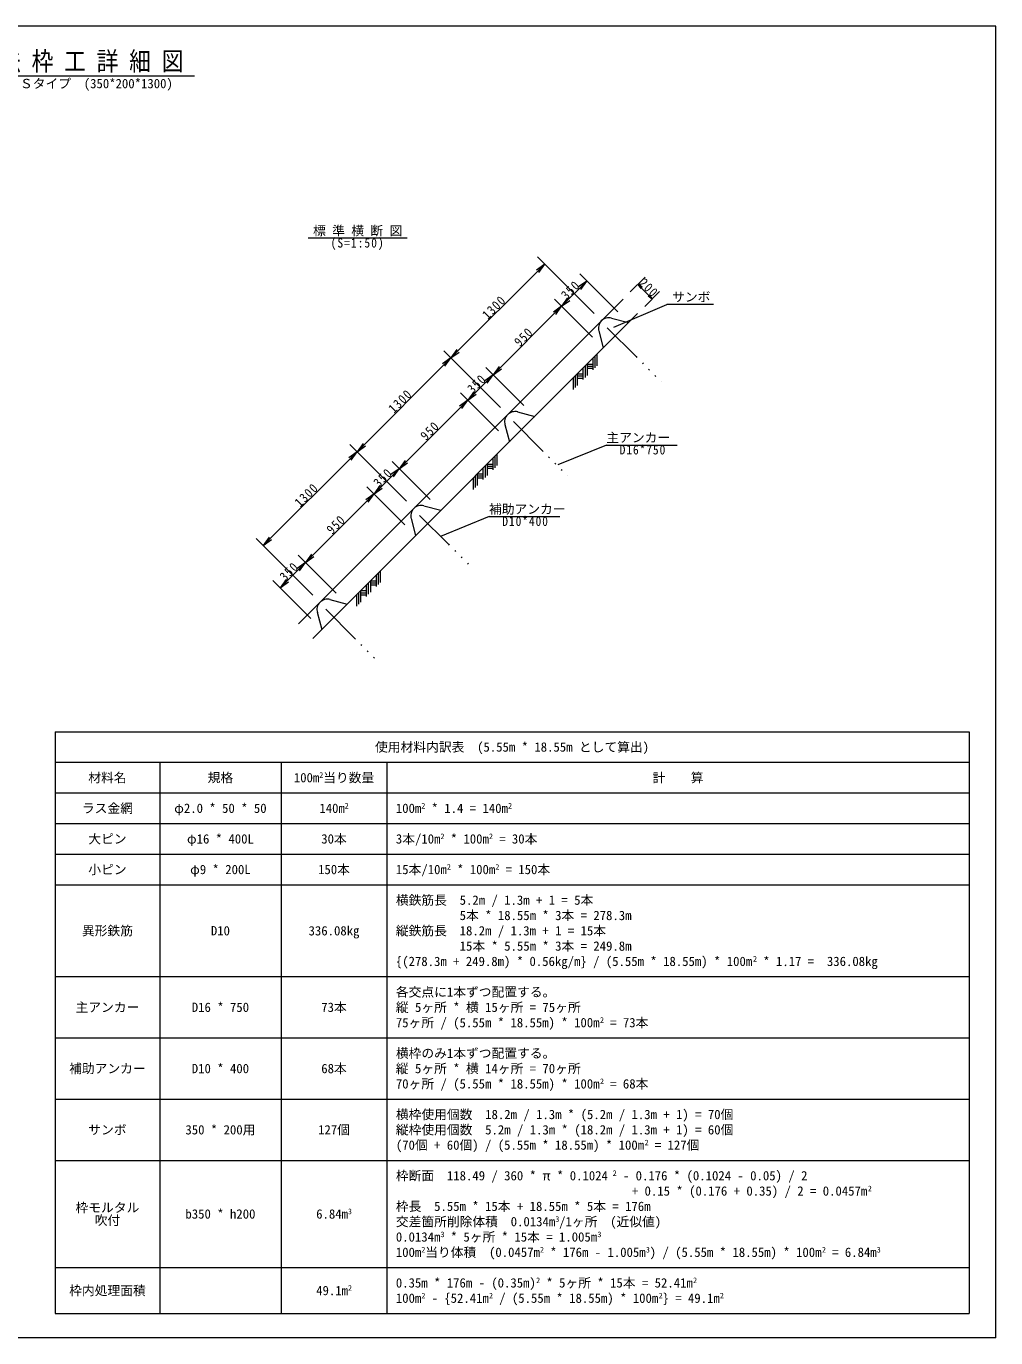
# Model space of a CAD drawing. Units: millimetres on the paper, scale 1:50. Extents: x 20 to 400, y 20 to 277.
# Drawn here: x 210 to 400, y 20 to 277 of the extents above; entities that cross this region are included whole.
import ezdxf
from ezdxf.enums import TextEntityAlignment as Align

# ---------------------------------------------------------------- set-up
doc = ezdxf.new("R2010")
doc.units = ezdxf.units.MM
doc.linetypes.add('DOTTED', pattern=[1.75, 0.25, -1.5])
doc.layers.add('ｻﾝﾎﾞ1300', color=7, linetype='Continuous', lineweight=20)
doc.styles.add('ＭＳ ゴシック', font='')
doc.styles.get('ＭＳ ゴシック').set_extended_font_data('MS Gothic')

# ---------------------------------------------------------------- blocks, each defined once
blk = doc.blocks.new('open_arrow')
at = {"color": 0, "linetype": 'Continuous', "lineweight": -2}
blk.add_lwpolyline([(7.5, 1.25), (0, 0), (7.5, -1.25)], dxfattribs=at)

msp = doc.modelspace()

# ---------------------------------------------------------------- linework, layer by layer
at = {"layer": 'ｻﾝﾎﾞ1300'}
for p, q in [((400, 277), (20, 277)), ((400, 20), (400, 277)), ((242.986, 267.225), (177.014, 267.225)), ((284.674, 235.469), (265.234, 235.469)), ((321.308, 220.689), (310.197, 231.8)), ((293.227, 212.001), (311.611, 230.386)), ((314.926, 222.121), (319.876, 227.07)), ((325.905, 221.042), (318.462, 228.485)), ((328.379, 224.931), (331.282, 227.834)), ((332.696, 223.591), (329.868, 226.42)), ((331.208, 222.103), (334.11, 225.005)), ((263.326, 159.877), (326.965, 223.517)), ((301.491, 208.686), (314.926, 222.121)), ((320.955, 216.092), (313.512, 223.535)), ((325.149, 218.042), (335.513, 222.49)), ((344.711, 222.49), (335.513, 222.49)), ((266.154, 157.049), (329.794, 220.689)), ((324.674, 219.812), (328.026, 218.921)), ((322.185, 217.323), (323.076, 213.971)), ((323.845, 217.912), (329.502, 212.255)), ((302.924, 202.304), (291.812, 213.415)), ((274.842, 193.616), (293.227, 212.001)), ((319.905, 210.8), (319.905, 208.551)), ((319.905, 210.8), (321.029, 210.8)), ((321.029, 211.924), (321.029, 209.675)), ((321.432, 212.327), (321.432, 210.078)), ((321.835, 212.73), (321.835, 210.482)), ((296.542, 203.736), (301.491, 208.686)), ((307.52, 202.657), (300.077, 210.1)), ((317.571, 208.466), (317.571, 206.218)), ((317.974, 208.869), (317.974, 206.621)), ((317.974, 208.869), (319.099, 208.869)), ((317.974, 208.466), (319.099, 208.466)), ((319.099, 209.994), (319.099, 207.745)), ((319.502, 210.397), (319.502, 208.148)), ((319.905, 210.397), (321.029, 210.397)), ((319.905, 209.994), (321.029, 209.994)), ((317.168, 208.063), (317.168, 205.815)), ((317.974, 208.063), (319.099, 208.063)), ((283.107, 190.301), (296.542, 203.736)), ((302.57, 197.708), (295.127, 205.15)), ((306.289, 201.427), (309.641, 200.536)), ((303.8, 198.938), (304.691, 195.586)), ((305.461, 199.527), (311.117, 193.87)), ((256.457, 175.231), (274.842, 193.616)), ((284.539, 183.919), (273.428, 195.03)), ((302.248, 193.143), (302.248, 190.895)), ((323.69, 194.925), (314.176, 191.051)), ((323.69, 194.925), (337.595, 194.925)), ((278.157, 185.351), (283.107, 190.301)), ((289.135, 184.273), (281.692, 191.715)), ((299.512, 190.407), (299.512, 188.158)), ((299.915, 190.81), (299.915, 188.561)), ((300.318, 191.213), (300.318, 188.964)), ((300.318, 191.213), (301.442, 191.213)), ((300.318, 190.81), (301.442, 190.81)), ((300.318, 190.407), (301.442, 190.407)), ((301.442, 192.337), (301.442, 190.089)), ((301.845, 192.74), (301.845, 190.492)), ((297.581, 188.476), (297.581, 186.228)), ((297.984, 188.879), (297.984, 186.631)), ((298.387, 189.282), (298.387, 187.034)), ((298.387, 189.282), (299.512, 189.282)), ((298.387, 188.879), (299.512, 188.879)), ((298.387, 188.476), (299.512, 188.476)), ((264.722, 171.916), (278.157, 185.351)), ((284.185, 179.323), (276.743, 186.765)), ((287.905, 183.042), (291.256, 182.151)), ((285.416, 180.553), (286.307, 177.202)), ((287.076, 181.142), (292.733, 175.485)), ((300.691, 180.914), (291.177, 177.041)), ((300.691, 180.914), (314.596, 180.914)), ((266.154, 165.534), (255.043, 176.645)), ((270.75, 165.888), (263.308, 173.33)), ((259.772, 166.966), (264.722, 171.916)), ((278.963, 169.858), (278.963, 167.61)), ((279.366, 170.261), (279.366, 168.013)), ((265.8, 160.938), (258.358, 168.381)), ((276.63, 167.525), (276.63, 165.276)), ((277.033, 167.928), (277.033, 165.679)), ((277.436, 168.331), (277.436, 166.082)), ((277.436, 168.331), (278.56, 168.331)), ((277.436, 167.928), (278.56, 167.928)), ((277.436, 167.525), (278.56, 167.525)), ((278.56, 169.455), (278.56, 167.207)), ((269.52, 164.657), (272.872, 163.767)), ((274.699, 165.594), (274.699, 163.346)), ((275.102, 165.997), (275.102, 163.749)), ((275.505, 166.4), (275.505, 164.152)), ((275.505, 166.4), (276.63, 166.4)), ((275.505, 165.997), (276.63, 165.997)), ((275.505, 165.594), (276.63, 165.594)), ((267.031, 162.168), (267.922, 158.817)), ((268.691, 162.757), (274.348, 157.1)), ((215.656, 138.761), (215.656, 24.761)), ((215.656, 138.761), (394.756, 138.761)), ((394.756, 138.761), (394.756, 24.761)), ((215.656, 132.761), (394.756, 132.761)), ((236.176, 132.761), (236.176, 24.761)), ((259.936, 132.761), (259.936, 24.761)), ((280.696, 132.761), (280.696, 24.761)), ((215.656, 126.761), (394.756, 126.761)), ((215.656, 120.761), (394.756, 120.761)), ((215.656, 114.761), (394.756, 114.761)), ((215.656, 108.761), (394.756, 108.761)), ((215.656, 90.761), (394.756, 90.761)), ((215.656, 78.761), (394.756, 78.761)), ((215.656, 66.761), (394.756, 66.761)), ((215.656, 54.761), (394.756, 54.761)), ((215.656, 33.761), (394.756, 33.761)), ((215.656, 24.761), (394.756, 24.761)), ((400, 20), (20, 20))]:
    msp.add_line(p, q, dxfattribs=at)
at = {"layer": 'ｻﾝﾎﾞ1300', "linetype": 'DOTTED'}
for p, q in [((329.502, 212.255), (334.452, 207.305)), ((311.117, 193.87), (316.067, 188.92)), ((292.733, 175.485), (297.682, 170.535)), ((274.348, 157.1), (279.298, 152.151))]:
    msp.add_line(p, q, dxfattribs=at)
at = {"layer": 'ｻﾝﾎﾞ1300'}
for centre in [(324.171, 217.826), (305.786, 199.441), (287.402, 181.056), (269.017, 162.671)]:
    msp.add_arc(centre, 2.049, 75.02158, 196.55385, dxfattribs=at)

# ---------------------------------------------------------------- block references
for p, xscale, yscale, rotation in [((311.611, 230.386), 0.263, 0.263, 225), ((319.876, 227.07), 0.263, 0.263, 225), ((329.868, 226.42), 0.132, 0.132, 315), ((314.926, 222.121), 0.263, 0.263, 45), ((332.696, 223.591), 0.132, 0.132, 135), ((314.926, 222.121), 0.263, 0.263, 225), ((293.227, 212.001), 0.263, 0.263, 45), ((293.227, 212.001), 0.263, 0.263, 225), ((301.491, 208.686), 0.263, 0.263, 225), ((301.491, 208.686), 0.263, 0.263, 45), ((296.542, 203.736), 0.263, 0.263, 225), ((296.542, 203.736), 0.263, 0.263, 45), ((274.842, 193.616), 0.263, 0.263, 225), ((274.842, 193.616), 0.263, 0.263, 45), ((283.107, 190.301), 0.263, 0.263, 225), ((283.107, 190.301), 0.263, 0.263, 45), ((278.157, 185.351), 0.263, 0.263, 225), ((278.157, 185.351), 0.263, 0.263, 45), ((256.457, 175.231), 0.263, 0.263, 45), ((264.722, 171.916), 0.263, 0.263, 45), ((264.722, 171.916), 0.263, 0.263, 225), ((259.772, 166.966), 0.263, 0.263, 45)]:
    msp.add_blockref('open_arrow', p, dxfattribs=dict(at, xscale=xscale, yscale=yscale, rotation=rotation))

# ---------------------------------------------------------------- texts
at = {"layer": 'ｻﾝﾎﾞ1300', "style": 'ＭＳ ゴシック', "width": 0.85}
msp.add_text('簡 易 吹 付 法 枠 工 詳 細 図', height=3.666, dxfattribs=at).set_placement((210, 267.225), align=Align.BOTTOM_CENTER)
at = {"layer": 'ｻﾝﾎﾞ1300', "style": 'ＭＳ ゴシック'}
msp.add_text('イージーシェルフ工法\u3000Ｓタイプ\u3000(350*200*1300)', height=1.833, dxfattribs=at).set_placement((210, 266.685), align=Align.TOP_CENTER)
msp.add_text('標 準 横 断 図', height=1.833, dxfattribs=at).set_placement((274.954, 235.469), align=Align.BOTTOM_CENTER)
msp.add_text('サンボ', height=1.833, dxfattribs=at).set_placement((344.071, 222.49), align=Align.BOTTOM_RIGHT)
for s, p in [('主アンカー', (323.69, 194.925)), ('補助アンカー', (300.691, 180.914))]:
    msp.add_text(s, height=1.833, dxfattribs=at).set_placement(p, align=Align.BOTTOM_LEFT)
for s, height, p in [('使用材料内訳表\u3000(5.55m * 18.55m として算出)', 1.833, (305.206, 135.761)), ('材料名', 1.833, (225.916, 129.761)), ('規格', 1.833, (248.056, 129.761)), ('100m', 1.833, (264.941, 129.761)), ('2', 1.1, (267.816, 130.261)), ('当り数量', 1.833, (273.191, 129.761)), ('計\u3000\u3000算', 1.833, (337.726, 129.761)), ('ラス金網', 1.833, (225.916, 123.761)), ('φ2.0 * 50 * 50', 1.833, (248.056, 123.761)), ('140m', 1.833, (269.941, 123.761)), ('2', 1.1, (272.816, 124.261)), ('大ピン', 1.833, (225.916, 117.761)), ('φ16 * 400L', 1.833, (248.056, 117.761)), ('30本', 1.833, (270.316, 117.761)), ('小ピン', 1.833, (225.916, 111.761)), ('φ9 * 200L', 1.833, (248.056, 111.761)), ('150本', 1.833, (270.316, 111.761)), ('異形鉄筋', 1.833, (225.916, 99.761)), ('D10', 1.833, (248.056, 99.761)), ('336.08kg', 1.833, (270.316, 99.761)), ('主アンカー', 1.833, (225.916, 84.761)), ('D16 * 750', 1.833, (248.056, 84.761)), ('73本', 1.833, (270.316, 84.761)), ('補助アンカー', 1.833, (225.916, 72.761)), ('D10 * 400', 1.833, (248.056, 72.761)), ('68本', 1.833, (270.316, 72.761)), ('サンボ', 1.833, (225.916, 60.761)), ('350 * 200用', 1.833, (248.056, 60.761)), ('127個', 1.833, (270.316, 60.761)), ('枠モルタル', 1.833, (225.916, 45.511)), ('吹付', 1.833, (225.916, 43.011)), ('b350 * h200', 1.833, (248.056, 44.261)), ('6.84m', 1.833, (269.941, 44.261)), ('3', 1.1, (273.441, 44.761)), ('枠内処理面積', 1.833, (225.916, 29.261)), ('49.1m', 1.833, (269.941, 29.261)), ('2', 1.1, (273.441, 29.761))]:
    msp.add_text(s, height=height, dxfattribs=at).set_placement(p, align=Align.MIDDLE_CENTER)
for s, height, p in [('100m', 1.833, (282.436, 123.761)), ('2', 1.1, (287.436, 124.261)), (' * 1.4 = 140m', 1.833, (288.186, 123.761)), ('2', 1.1, (304.436, 124.261)), ('3本/10m', 1.833, (282.436, 117.761)), ('2', 1.1, (291.186, 118.261)), (' * 100m', 1.833, (291.936, 117.761)), ('2', 1.1, (300.686, 118.261)), (' = 30本', 1.833, (301.436, 117.761)), ('15本/10m', 1.833, (282.436, 111.761)), ('2', 1.1, (292.436, 112.261)), (' * 100m', 1.833, (293.186, 111.761)), ('2', 1.1, (301.936, 112.261)), (' = 150本', 1.833, (302.686, 111.761)), ('横鉄筋長\u30005.2m / 1.3m + 1 = 5本', 1.833, (282.436, 105.761)), ('\u3000\u3000\u3000\u3000\u30005本 * 18.55m * 3本 = 278.3m', 1.833, (282.436, 102.761)), ('縦鉄筋長\u300018.2m / 1.3m + 1 = 15本', 1.833, (282.436, 99.761)), ('\u3000\u3000\u3000\u3000\u300015本 * 5.55m * 3本 = 249.8m', 1.833, (282.436, 96.761)), ('{(278.3m + 249.8m) * 0.56kg/m} / (5.55m * 18.55m) * 100m', 1.833, (282.436, 93.761)), ('2', 1.1, (352.436, 94.261)), (' * 1.17 =\u3000336.08kg', 1.833, (353.186, 93.761)), ('各交点に1本ずつ配置する。', 1.833, (282.436, 87.761)), ('縦 5ヶ所 * 横 15ヶ所 = 75ヶ所', 1.833, (282.436, 84.761)), ('75ヶ所 / (5.55m * 18.55m) * 100m', 1.833, (282.436, 81.761)), ('2', 1.1, (322.436, 82.261)), (' = 73本', 1.833, (323.186, 81.761)), ('横枠のみ1本ずつ配置する。', 1.833, (282.436, 75.761)), ('縦 5ヶ所 * 横 14ヶ所 = 70ヶ所', 1.833, (282.436, 72.761)), ('70ヶ所 / (5.55m * 18.55m) * 100m', 1.833, (282.436, 69.761)), ('2', 1.1, (322.436, 70.261)), (' = 68本', 1.833, (323.186, 69.761)), ('横枠使用個数\u300018.2m / 1.3m * (5.2m / 1.3m + 1) = 70個', 1.833, (282.436, 63.761)), ('縦枠使用個数\u30005.2m / 1.3m * (18.2m / 1.3m + 1) = 60個', 1.833, (282.436, 60.761)), ('(70個 + 60個) / (5.55m * 18.55m) * 100m', 1.833, (282.436, 57.761)), ('2', 1.1, (331.186, 58.261)), (' = 127個', 1.833, (331.936, 57.761)), ('枠断面\u3000118.49 / 360 * π * 0.1024', 1.833, (282.436, 51.761)), ('2', 1.1, (324.936, 52.261)), (' - 0.176 * (0.1024 - 0.05) / 2 ', 1.833, (325.686, 51.761)), ('\u3000\u3000\u3000\u3000  \u3000\u3000\u3000\u3000\u3000\u3000\u3000\u3000\u3000\u3000\u3000\u3000 \u3000+ 0.15 * (0.176 + 0.35) / 2 = 0.0457m', 1.833, (282.436, 48.761)), ('2', 1.1, (374.936, 49.261)), ('枠長\u30005.55m * 15本 + 18.55m * 5本 = 176m', 1.833, (282.436, 45.761)), ('交差箇所削除体積\u30000.0134m', 1.833, (282.436, 42.761)), ('3', 1.1, (313.686, 43.261)), ('/1ヶ所\u3000(近似値)', 1.833, (314.436, 42.761)), ('0.0134m', 1.833, (282.436, 39.761)), ('3', 1.1, (291.186, 40.261)), (' * 5ヶ所 * 15本 = 1.005m', 1.833, (291.936, 39.761)), ('3', 1.1, (321.936, 40.261)), ('100m', 1.833, (282.436, 36.761)), ('2', 1.1, (287.436, 37.261)), ('当り体積\u3000(0.0457m', 1.833, (288.186, 36.761)), ('2', 1.1, (310.686, 37.261)), (' * 176m - 1.005m', 1.833, (311.436, 36.761)), ('3', 1.1, (331.436, 37.261)), (') / (5.55m * 18.55m) * 100m', 1.833, (332.186, 36.761)), ('2', 1.1, (365.936, 37.261)), (' = 6.84m', 1.833, (366.686, 36.761)), ('3', 1.1, (376.686, 37.261)), ('0.35m * 176m - (0.35m)', 1.833, (282.436, 30.761)), ('2', 1.1, (309.936, 31.261)), (' * 5ヶ所 * 15本 = 52.41m', 1.833, (310.686, 30.761)), ('2', 1.1, (340.686, 31.261)), ('100m', 1.833, (282.436, 27.761)), ('2', 1.1, (287.436, 28.261)), (' - {52.41m', 1.833, (288.186, 27.761)), ('2', 1.1, (300.686, 28.261)), (' / (5.55m * 18.55m) * 100m', 1.833, (301.436, 27.761)), ('2', 1.1, (333.936, 28.261)), ('} = 49.1m', 1.833, (334.686, 27.761)), ('2', 1.1, (345.936, 28.261))]:
    msp.add_text(s, height=height, dxfattribs=at).set_placement(p, align=Align.MIDDLE_LEFT)
at = {"layer": 'ｻﾝﾎﾞ1300', "char_height": 1.833, "style": 'ＭＳ ゴシック'}
for s, insert, attachment_point in [('\\T1.18;\\W0.9;(S=1:50)', (274.954, 235.469), 2), ('\\T1.16;\\W0.9;\u3000D16*750', (323.69, 194.925), 1), ('\\T1.16;\\W0.9;\u3000D10*400', (300.691, 180.914), 1)]:
    msp.add_mtext(s, dxfattribs=dict(at, insert=insert, attachment_point=attachment_point))
at = {"layer": 'ｻﾝﾎﾞ1300', "char_height": 1.833, "attachment_point": 8, "style": 'ＭＳ ゴシック'}
for s, insert, rotation in [('\\T1.18;\\W0.9;350', (317.331, 224.666), 45), ('\\T1.18;\\W0.9;200', (331.353, 225.076), 315), ('\\T1.18;\\W0.9;1300', (302.348, 221.264), 45), ('\\T1.18;\\W0.9;950', (308.138, 215.474), 45), ('\\T1.18;\\W0.9;350', (298.946, 206.282), 45), ('\\T1.18;\\W0.9;1300', (283.963, 202.879), 45), ('\\T1.18;\\W0.9;950', (289.753, 197.089), 45), ('\\T1.18;\\W0.9;350', (280.561, 187.897), 45), ('\\T1.18;\\W0.9;1300', (265.579, 184.494), 45), ('\\T1.18;\\W0.9;950', (271.369, 178.704), 45), ('\\T1.18;\\W0.9;350', (262.176, 169.512), 45)]:
    msp.add_mtext(s, dxfattribs=dict(at, insert=insert, rotation=rotation))

doc.saveas('drawing.dxf')
